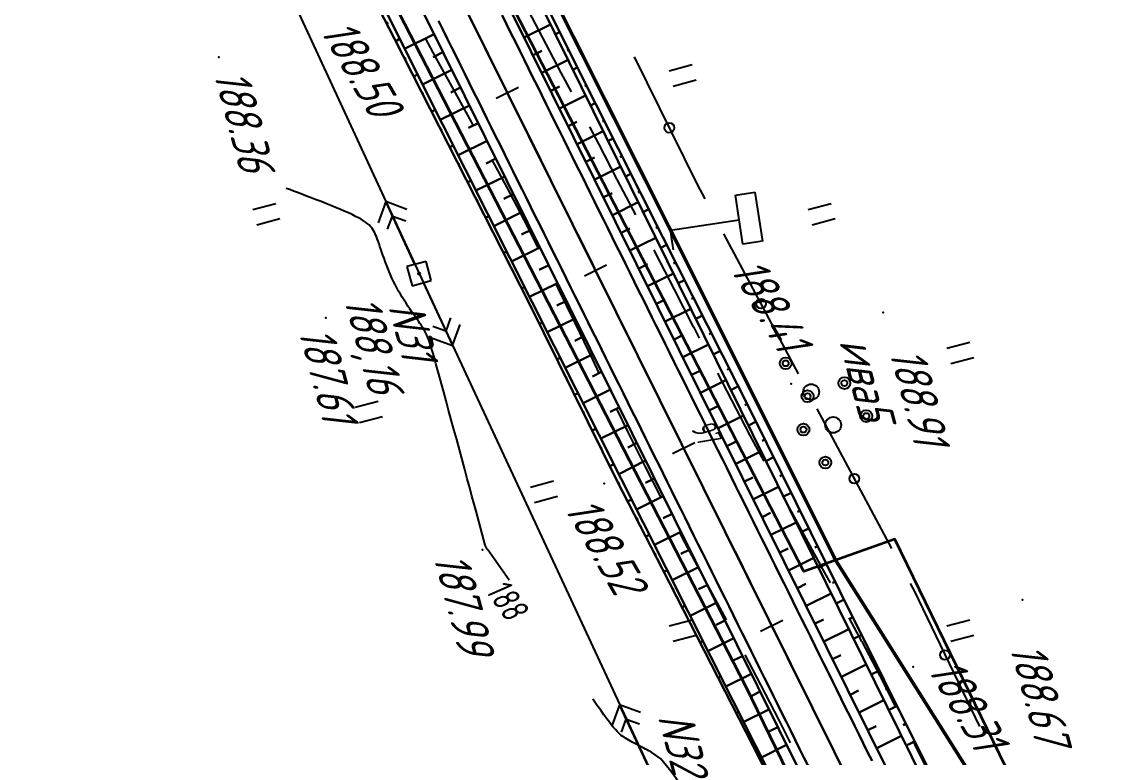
# Model space of a CAD drawing. Header units: millimetres. Extents: x -698 to 8131, y -704 to 4503.
# Drawn here: x 6486.7 to 6597.9, y 2103.5 to 2177.7 of the extents above; entities that cross this region are included whole.
import ezdxf

# ---------------------------------------------------------------- set-up
doc = ezdxf.new("R2010")
doc.units = ezdxf.units.MM
doc.linetypes.add('CONTI', pattern=[0])
doc.linetypes.add('STROT', pattern=[1.7, 0.5, -1.2])
for name, color, linetype, lineweight in [('10', 1, 'Continuous', 35), ('КОПИЯ_ОСЬ_13_ОТКОСЫ', 7, 'Continuous', 30), ('КОПИЯ_ОСЬ_ГРАНИЦЫ_ПОЛОС', 7, 'Continuous', 30), ('ОСЬ_ВЕРХ_ПОКРЫТИЯ_ГРАНИЦЫ_ПОЛОС', 7, 'Continuous', 30), ('ОСЬ_ВЕРХ_ПОКРЫТИЯ_ОСЬ', 1, 'Continuous', 30)]:
    doc.layers.add(name, color=color, linetype=linetype, lineweight=lineweight)
for name, color, linetype in [('_Ростелеком', 6, 'Continuous'), ('GOR_BDEFAULT', 212, 'CONTI'), ('NAD_MDEFAULT', 7, 'CONTI'), ('PI_OTDEFAULT', 172, 'CONTI'), ('PI_TTDEFAULT', 5, 'CONTI'), ('PLN_O', 7, 'CONTI'), ('SIT_LDEFAULT', 7, 'CONTI'), ('USLZNDEFAULT', 7, 'CONTI'), ('ZAPSKDEFAULT', 7, 'CONTI'), ('ОСЬ_ВЕРХ_ПОКРЫТИЯ_ПИКЕТЫ', 1, 'Continuous'), ('разметка', 7, 'Continuous')]:
    doc.layers.add(name, color=color, linetype=linetype)
doc.styles.add('eskd', font='isocpeui.ttf', dxfattribs={"width": 1.2})
doc.styles.add('SHRFT', font='isocpeui.ttf', dxfattribs={"width": 3.5})
doc.styles.get("Standard").update_dxf_attribs({"font": 'isocpeui.ttf'})
doc.styles.add('STYLE1', font='isocpeui.ttf', dxfattribs={"width": 0.9})
doc.linetypes.add('кабель_связи_проект.', pattern='A,10,-1,["/",STYLE1,S=3,R=0,X=0,Y=-1.5],-4.1', length=15.1)

# ---------------------------------------------------------------- blocks, each defined once
blk = doc.blocks.new('BL_2011')
at = {"color": 0}
for p, q in [((0, 0), (0, 2.4)), ((1.6, 0), (1.6, 2.4))]:
    blk.add_line(p, q, dxfattribs=at)
blk = doc.blocks.new('BL_2009')
at = {"color": 0}
for centre, radius in [((0, 3.46), 0.6), ((0, 3.46), 0.3), ((0, 0), 0.8), ((-3.46, -1.74), 0.6), ((-3.46, -1.74), 0.3), ((3.46, -1.74), 0.6), ((3.46, -1.74), 0.3)]:
    blk.add_circle(centre, radius, dxfattribs=at)
blk = doc.blocks.new('BL_27')
at = {"color": 0}
for p, q in [((1, 1), (-1, 1)), ((-1, 1), (-1, -1)), ((1, -1), (1, 1)), ((-1, -1), (1, -1))]:
    blk.add_line(p, q, dxfattribs=at)
blk.add_circle((0, 0), 0.1, dxfattribs=at)
blk = doc.blocks.new('BL_13')
at = {"color": 0}
for p, q in [((-2.5, 7), (-2.5, 9)), ((-2.5, 9), (2.5, 9)), ((2.5, 9), (2.5, 7)), ((0, 7), (-2.5, 7)), ((0, 0), (0, 7)), ((2.5, 7), (0, 7)), ((2, 0), (0, 0))]:
    blk.add_line(p, q, dxfattribs=at)

msp = doc.modelspace()

# ---------------------------------------------------------------- linework, layer by layer
at = {"layer": '10'}
for points in [[(6666.69, 1908.75), (6637.91, 1968.66), (6647.24, 1972.64), (6625.66, 2020.81), (6574.69, 2125.59), (6565.51, 2122.32), (6532.41, 2186.6), (6489.75, 2269.23), (6472.94, 2312.3), (6470.3, 2322.39), (6451.22, 2395.27), (6436.64, 2511.21), (6433.62, 2570.53), (6430.24, 2649.38)], [(6902.93, 1251.98), (6903.56, 1335.79), (6880.78, 1412.03), (6880.47, 1414.96), (6866.92, 1458.4), (6797.08, 1610.08), (6794.69, 1614.43), (6724.14, 1742.58), (6704.84, 1766.49), (6689.15, 1801.79), (6654.02, 1885.16), (6664.44, 1886.72), (6627.66, 1965.75), (6627.66, 1965.75), (6596.74, 2034.52), (6566.96, 2095.73), (6559.64, 2110.78), (6527.46, 2173.29), (6523.08, 2181.79), (6513.16, 2179.07), (6475.06, 2252.04), (6456.56, 2297.14)], [(6456.56, 2297.14), (6475.06, 2252.04), (6513.16, 2179.07), (6523.08, 2181.79), (6527.46, 2173.29), (6559.64, 2110.78), (6566.96, 2095.73), (6596.74, 2034.52), (6627.66, 1965.75), (6627.66, 1965.75), (6664.44, 1886.72)]]:
    msp.add_lwpolyline(points, dxfattribs=at)
at = {"layer": '_Ростелеком', "linetype": 'кабель_связи_проект.', "ltscale": 0.25}
msp.add_lwpolyline([(6672.52, 1911.19, 0.35, 0.35, 0), (6655.74, 1945.11, 0.35, 0.35, 0), (6643.12, 1970.84, 0.35, 0.35, 0), (6634.13, 1996.98, 0.35, 0.35, 0), (6619.46, 2027.85, 0.35, 0.35, 0), (6600.55, 2066.98, 0.35, 0.35, 0), (6586.81, 2094.74, 0.35, 0.35, 0), (6568.71, 2123.46, 0.35, 0.35, 0), (6553.88, 2153.14, 0.35, 0.35, 0), (6537.88, 2184.98, 0.35, 0.35, 0), (6524.26, 2212.44, 0.35, 0.35, 0), (6508.98, 2242.27, 0.35, 0.35, 0), (6496.85, 2266.47, 0.35, 0.35, 0), (6474.95, 2317.9, 0.35, 0.35, 0), (6465.47, 2351.54, 0.35, 0.35, 0), (6459.37, 2380.69, 0.35, 0.35, 0), (6453.06, 2415.3, 0.35, 0.35, 0), (6446.3, 2457.2, 0.35, 0.35, 0), (6441.7, 2495.22, 0.35, 0.35, 0), (6438.79, 2530.34, 0.35, 0.35, 0), (6435.76, 2573.92, 0.35, 0.35, 0), (6434.32, 2613.01, 0.35, 0.35, 0)], format="xyseb", dxfattribs=at)
at = {"layer": 'GOR_BDEFAULT', "color": 212, "elevation": 188, "flags": 128}
for points in [[(6535.8, 2121.43), (6533.65, 2124.49), (6533.55, 2124.61), (6533.48, 2124.72), (6533.43, 2124.84), (6533.38, 2124.97), (6532.45, 2128.41), (6532.25, 2129.12), (6532.04, 2129.91), (6531.81, 2130.76), (6531.56, 2131.67), (6531.31, 2132.62), (6531.04, 2133.6), (6530.77, 2134.61), (6530.5, 2135.62), (6530.22, 2136.63), (6529.95, 2137.62), (6529.69, 2138.59), (6529.43, 2139.53), (6529.19, 2140.41), (6528.97, 2141.24), (6528.76, 2142), (6528.57, 2142.68), (6528.41, 2143.28), (6528.26, 2143.82), (6528.12, 2144.29), (6528, 2144.71), (6527.88, 2145.07), (6527.78, 2145.39), (6527.68, 2145.68), (6527.58, 2145.93), (6527.48, 2146.16), (6527.39, 2146.37), (6527.28, 2146.56), (6527.18, 2146.75), (6527.06, 2146.94), (6526.94, 2147.14), (6526.8, 2147.34), (6526.65, 2147.56), (6526.49, 2147.79), (6526.32, 2148.03), (6526.14, 2148.28), (6525.96, 2148.54), (6525.77, 2148.81), (6525.58, 2149.09), (6525.39, 2149.38), (6525.2, 2149.67), (6525.01, 2149.98), (6524.82, 2150.28), (6524.64, 2150.6), (6524.46, 2150.92), (6524.29, 2151.25), (6524.12, 2151.58), (6523.97, 2151.91), (6523.82, 2152.25), (6523.68, 2152.59), (6523.55, 2152.92), (6523.42, 2153.26), (6523.3, 2153.58), (6523.18, 2153.91), (6523.07, 2154.22), (6522.96, 2154.53), (6522.86, 2154.82), (6522.76, 2155.11), (6522.67, 2155.38), (6522.58, 2155.63), (6522.49, 2155.87), (6522.41, 2156.09), (6522.32, 2156.29), (6522.24, 2156.48), (6522.14, 2156.66), (6522.04, 2156.82), (6521.93, 2156.98), (6521.8, 2157.13), (6521.66, 2157.27), (6521.49, 2157.42), (6521.31, 2157.56), (6521.1, 2157.7), (6520.86, 2157.84), (6520.59, 2157.99), (6520.29, 2158.14), (6519.95, 2158.31), (6519.58, 2158.48), (6519.17, 2158.66), (6518.73, 2158.85), (6518.28, 2159.04), (6517.8, 2159.23), (6517.31, 2159.43), (6516.82, 2159.62), (6516.33, 2159.82), (6515.84, 2160), (6515.36, 2160.19), (6514.9, 2160.36), (6514.46, 2160.53), (6514.04, 2160.69), (6513.66, 2160.83), (6513.32, 2160.96)], [(6581.79, 2059), (6581.19, 2059.85), (6581.11, 2059.97), (6581.02, 2060.09), (6580.92, 2060.23), (6580.82, 2060.38), (6580.72, 2060.53), (6580.61, 2060.69), (6580.5, 2060.86), (6580.38, 2061.03), (6580.26, 2061.2), (6580.14, 2061.38), (6580.02, 2061.57), (6579.9, 2061.75), (6579.77, 2061.93), (6579.65, 2062.12), (6579.52, 2062.3), (6579.4, 2062.49), (6579.28, 2062.67), (6579.15, 2062.85), (6579.03, 2063.03), (6578.91, 2063.21), (6578.8, 2063.39), (6578.68, 2063.56), (6578.57, 2063.74), (6578.46, 2063.91), (6578.35, 2064.08), (6578.25, 2064.24), (6578.14, 2064.41), (6578.05, 2064.57), (6577.95, 2064.73), (6577.86, 2064.88), (6577.78, 2065.03), (6577.7, 2065.18), (6577.62, 2065.33), (6577.54, 2065.48), (6577.47, 2065.62), (6577.4, 2065.77), (6577.32, 2065.92), (6577.25, 2066.07), (6577.18, 2066.22), (6577.1, 2066.37), (6577.02, 2066.52), (6576.94, 2066.68), (6576.86, 2066.85), (6576.77, 2067.01), (6576.67, 2067.19), (6576.58, 2067.37), (6576.47, 2067.55), (6576.36, 2067.74), (6576.25, 2067.94), (6576.13, 2068.14), (6576.01, 2068.34), (6575.88, 2068.55), (6575.76, 2068.76), (6575.63, 2068.97), (6575.5, 2069.19), (6575.36, 2069.41), (6575.23, 2069.62), (6575.09, 2069.84), (6574.96, 2070.06), (6574.82, 2070.28), (6574.69, 2070.49), (6574.56, 2070.71), (6574.42, 2070.93), (6574.29, 2071.14), (6574.16, 2071.36), (6574.03, 2071.57), (6573.9, 2071.78), (6573.76, 2072), (6573.63, 2072.21), (6573.5, 2072.42), (6573.38, 2072.63), (6573.25, 2072.84), (6573.12, 2073.05), (6572.99, 2073.25), (6572.86, 2073.46), (6572.74, 2073.67), (6572.61, 2073.87), (6572.48, 2074.08), (6572.36, 2074.29), (6572.23, 2074.49), (6572.11, 2074.69), (6571.98, 2074.9), (6571.86, 2075.1), (6571.74, 2075.3), (6571.61, 2075.5), (6571.49, 2075.7), (6571.37, 2075.9), (6571.25, 2076.1), (6571.13, 2076.3), (6571, 2076.5), (6570.88, 2076.7), (6570.76, 2076.89), (6570.64, 2077.09), (6570.52, 2077.28), (6570.4, 2077.48), (6570.28, 2077.67), (6570.17, 2077.87), (6570.05, 2078.06), (6569.93, 2078.25), (6569.81, 2078.44), (6569.69, 2078.64), (6569.57, 2078.82), (6569.45, 2079.01), (6569.33, 2079.2), (6569.21, 2079.39), (6569.09, 2079.57), (6568.97, 2079.76), (6568.86, 2079.94), (6568.74, 2080.13), (6568.62, 2080.31), (6568.5, 2080.49), (6568.38, 2080.67), (6568.26, 2080.85), (6568.14, 2081.03), (6568.02, 2081.21), (6567.9, 2081.39), (6567.79, 2081.57), (6567.67, 2081.74), (6567.55, 2081.92), (6567.43, 2082.09), (6567.32, 2082.27), (6567.2, 2082.44), (6567.09, 2082.62), (6566.97, 2082.79), (6566.86, 2082.96), (6566.74, 2083.13), (6566.63, 2083.3), (6566.52, 2083.47), (6566.41, 2083.64), (6566.29, 2083.81), (6566.18, 2083.98), (6566.07, 2084.15), (6565.96, 2084.32), (6565.85, 2084.48), (6565.74, 2084.65), (6565.63, 2084.81), (6565.52, 2084.98), (6565.41, 2085.14), (6565.3, 2085.3), (6565.2, 2085.46), (6565.09, 2085.63), (6564.98, 2085.79), (6564.88, 2085.95), (6564.77, 2086.11), (6564.66, 2086.27), (6564.56, 2086.42), (6564.45, 2086.58), (6564.35, 2086.74), (6564.25, 2086.9), (6564.14, 2087.05), (6564.04, 2087.21), (6563.93, 2087.36), (6563.83, 2087.52), (6563.71, 2087.69), (6563.59, 2087.85), (6563.46, 2088.03), (6563.32, 2088.21), (6563.17, 2088.41), (6563, 2088.61), (6562.81, 2088.83), (6562.61, 2089.06), (6562.39, 2089.3), (6562.14, 2089.56), (6561.87, 2089.84), (6561.57, 2090.14), (6561.24, 2090.47), (6560.9, 2090.81), (6560.53, 2091.16), (6560.14, 2091.53), (6559.74, 2091.91), (6559.33, 2092.3), (6558.92, 2092.7), (6558.51, 2093.1), (6558.1, 2093.5), (6557.69, 2093.9), (6557.3, 2094.3), (6556.92, 2094.69), (6556.56, 2095.08), (6556.23, 2095.45), (6555.91, 2095.81), (6555.63, 2096.15), (6555.38, 2096.48), (6555.15, 2096.8), (6554.95, 2097.1), (6554.77, 2097.38), (6554.61, 2097.65), (6554.47, 2097.91), (6554.35, 2098.15), (6554.24, 2098.38), (6554.14, 2098.6), (6554.06, 2098.8), (6553.98, 2098.99), (6553.91, 2099.17), (6553.85, 2099.34), (6553.79, 2099.49), (6553.73, 2099.64), (6553.68, 2099.77), (6553.62, 2099.89), (6553.57, 2100.01), (6553.52, 2100.11), (6553.47, 2100.21), (6553.42, 2100.3), (6553.37, 2100.39), (6553.32, 2100.46), (6553.27, 2100.54), (6553.23, 2100.61), (6553.18, 2100.67), (6553.14, 2100.74), (6553.1, 2100.8), (6553.05, 2100.86), (6552.47, 2101.67), (6551.95, 2102.35), (6551.49, 2102.93), (6551.08, 2103.42), (6550.17, 2104.07), (6550.03, 2104.15), (6549.88, 2104.23), (6549.71, 2104.32), (6549.54, 2104.41), (6549.36, 2104.5), (6549.17, 2104.6), (6548.98, 2104.7), (6548.79, 2104.8), (6548.59, 2104.9), (6548.4, 2105), (6548.21, 2105.1), (6548.03, 2105.2), (6547.85, 2105.3), (6547.68, 2105.4), (6547.52, 2105.5), (6547.38, 2105.59), (6547.24, 2105.68), (6547.1, 2105.79), (6546.96, 2105.9), (6546.82, 2106.03), (6546.67, 2106.19), (6546.51, 2106.37), (6546.33, 2106.58), (6546.12, 2106.83), (6545.9, 2107.13), (6545.64, 2107.47), (6545.35, 2107.87), (6545.02, 2108.33), (6544.64, 2108.84), (6544.22, 2109.43)]]:
    msp.add_lwpolyline(points, dxfattribs=at)
at = {"layer": 'PI_TTDEFAULT', "color": 5}
for p in [(6506.5, 2174.19, 188.36), (6526.71, 2152.36, 188.16), (6517.32, 2147.91, 187.61), (6573.49, 2148.44, 188.91), (6564.22, 2141.23, 188.41), (6545.37, 2131.18, 188.52), (6533.09, 2124.51, 187.99), (6587.54, 2119.47, 188.67), (6576.52, 2112.71, 188.31)]:
    msp.add_point(p, dxfattribs=at)
at = {"layer": 'PLN_O'}
for p, q in [((6548.4, 2174.24), (6554.76, 2161.35)), ((6554.76, 2161.35), (6555.53, 2159.91)), ((6557.42, 2156.39), (6564.95, 2142.27)), ((6566.83, 2138.74), (6574.36, 2124.62)), ((6576.24, 2121.09), (6576.62, 2120.37)), ((6576.62, 2120.37), (6583.21, 2106.69))]:
    msp.add_line(p, q, dxfattribs=at)
for centre in [(6551.94, 2167.07), (6561.19, 2149.33), (6570.6, 2131.68), (6579.74, 2113.89)]:
    msp.add_circle(centre, 0.5, dxfattribs=at)
at = {"layer": 'SIT_LDEFAULT', "color": 7}
for p, q in [((6503.84, 2201.94), (6526.71, 2152.36)), ((6539.16, 2176.21), (6537.41, 2179.55)), ((6527.35, 2176.03), (6528.33, 2174.23)), ((6541.05, 2172.62), (6539.16, 2176.21)), ((6528.33, 2174.23), (6530.14, 2170.96)), ((6542.07, 2170.7), (6541.05, 2172.62)), ((6530.14, 2170.96), (6531.95, 2167.68)), ((6531.95, 2167.68), (6532.17, 2167.27)), ((6544.83, 2165.45), (6543.93, 2167.16)), ((6546.7, 2161.87), (6544.83, 2165.45)), ((6534.08, 2163.77), (6535.51, 2161.1)), ((6535.52, 2161.1), (6537.26, 2157.79)), ((6548.55, 2158.29), (6546.7, 2161.87)), ((6523.36, 2159.62), (6522.58, 2157.5)), ((6526.29, 2153.27), (6523.36, 2159.62)), ((6525.48, 2158.84), (6523.36, 2159.62)), ((6523.54, 2156.84), (6524.03, 2158.17)), ((6524.03, 2158.17), (6525.36, 2157.68)), ((6537.26, 2157.79), (6538.72, 2154.9)), ((6550.5, 2154.53), (6550.39, 2154.74)), ((6552.46, 2150.76), (6550.51, 2154.53)), ((6526.71, 2152.36), (6550.3, 2101.63)), ((6527.13, 2151.45), (6530.08, 2145.11)), ((6540.5, 2151.31), (6540.7, 2150.9)), ((6540.7, 2150.9), (6542.44, 2147.32)), ((6554.39, 2147), (6552.45, 2150.76)), ((6529.89, 2147.89), (6529.41, 2146.56)), ((6529.41, 2146.56), (6528.08, 2147.04)), ((6530.08, 2145.11), (6530.86, 2147.23)), ((6542.44, 2147.32), (6544.18, 2143.7)), ((6554.99, 2145.86), (6554.4, 2147)), ((6527.96, 2145.88), (6530.08, 2145.11)), ((6544.18, 2143.7), (6544.85, 2142.32)), ((6558.24, 2139.6), (6556.82, 2142.31)), ((6546.6, 2138.73), (6547.72, 2136.44)), ((6560.11, 2136.05), (6558.24, 2139.6)), ((6547.71, 2136.44), (6549.5, 2132.87)), ((6561.49, 2133.45), (6560.1, 2136.05)), ((6549.5, 2132.87), (6551.09, 2129.79)), ((6563.85, 2129.11), (6563.4, 2129.95)), ((6565.74, 2125.64), (6563.85, 2129.11)), ((6552.96, 2126.25), (6553.28, 2125.64)), ((6553.28, 2125.64), (6555.25, 2121.95)), ((6567.64, 2122.18), (6565.74, 2125.64)), ((6555.25, 2121.95), (6557.24, 2118.24)), ((6568.18, 2121.17), (6567.63, 2122.18)), ((6557.24, 2118.24), (6557.67, 2117.43)), ((6571.37, 2115.26), (6570.09, 2117.65)), ((6573.19, 2111.79), (6571.38, 2115.26)), ((6559.56, 2113.9), (6561.14, 2110.9)), ((6561.13, 2110.9), (6562.97, 2107.33)), ((6574.73, 2108.79), (6573.19, 2111.79)), ((6546.93, 2108.88), (6546.15, 2106.76)), ((6549.88, 2102.54), (6546.93, 2108.88)), ((6549.05, 2108.11), (6546.93, 2108.88)), ((6547.12, 2106.1), (6547.6, 2107.43)), ((6547.6, 2107.43), (6548.93, 2106.95)), ((6562.97, 2107.33), (6564.13, 2105.02)), ((6576.73, 2104.82), (6576.53, 2105.22)), ((6578.48, 2101.31), (6576.73, 2104.82))]:
    msp.add_line(p, q, dxfattribs=at)
at = {"layer": 'КОПИЯ_ОСЬ_13_ОТКОСЫ'}
for points in [[(6475.45, 2276.76), (6476.46, 2274.56), (6477.73, 2271.81), (6479.99, 2267.02), (6482.27, 2262.24), (6484.46, 2257.71), (6487.54, 2251.39), (6498.35, 2229.37), (6502.39, 2221.1), (6515.68, 2194.21), (6529.09, 2167.37), (6574.09, 2078.06), (6591.89, 2042.25), (6596.49, 2032.88), (6601.05, 2023.48), (6614.21, 1996), (6625.8, 1971.76), (6643.24, 1934.65)], [(6475.45, 2276.76), (6476.46, 2274.56), (6477.73, 2271.81), (6479.99, 2267.02), (6482.27, 2262.24), (6484.46, 2257.71), (6487.54, 2251.39), (6498.35, 2229.37), (6502.39, 2221.1), (6515.68, 2194.21), (6529.09, 2167.37), (6574.09, 2078.06), (6591.89, 2042.25), (6596.49, 2032.88), (6601.05, 2023.48), (6614.22, 1996), (6625.8, 1971.76), (6643.24, 1934.65)], [(6487.7, 2277.54), (6488.94, 2274.83), (6490.2, 2272.12), (6491.46, 2269.41), (6492.73, 2266.71), (6494.23, 2263.56), (6496.59, 2258.61), (6499.2, 2253.22), (6504.01, 2243.34), (6601.82, 2046.1), (6606.03, 2037.54), (6610.2, 2028.96), (6616.4, 2016.08), (6666.06, 1912.88)], [(6491.16, 2276.95), (6491.94, 2275.13), (6492.34, 2274.22), (6493.53, 2271.49), (6493.93, 2270.59), (6495.13, 2267.86), (6495.54, 2266.96), (6495.95, 2266.05), (6496.36, 2265.14), (6498.54, 2260.67), (6501.85, 2253.97), (6506.53, 2244.59), (6511.04, 2235.66), (6515.18, 2227.45), (6528.58, 2200.6), (6541.84, 2173.69), (6594.91, 2066.07)], [(6479.29, 2276.08), (6481.06, 2272.25), (6482.56, 2269.06), (6484.06, 2265.88), (6485.8, 2262.26), (6487.63, 2258.47), (6489.53, 2254.59), (6493.29, 2246.95), (6594.65, 2042.56), (6598.85, 2034.03), (6603, 2025.48), (6609.19, 2012.61), (6628.28, 1972.95), (6658.63, 1908.77)], [(6495.95, 2266.05), (6496.36, 2265.14), (6498.54, 2260.67), (6501.85, 2253.97), (6506.53, 2244.59), (6511.04, 2235.66), (6515.18, 2227.45), (6528.58, 2200.6), (6541.84, 2173.69), (6594.91, 2066.07), (6605.05, 2045.57), (6608.2, 2039.13), (6611.34, 2032.69), (6614.66, 2025.81), (6621.28, 2012.09), (6633.64, 1986.63), (6638.04, 1977.65), (6655.75, 1941.78), (6668.93, 1914.81)], [(6533.37, 2191.82), (6542.27, 2173.91), (6551.28, 2156.05), (6560.31, 2138.21), (6564.73, 2129.24), (6569.18, 2120.28), (6578.08, 2102.37)], [(6519.62, 2185), (6524.2, 2176.11), (6528.75, 2167.2), (6537.81, 2149.37), (6546.68, 2131.44), (6551.25, 2122.55), (6560.37, 2104.75), (6564.91, 2095.84)], [(6523.44, 2177.6), (6523.58, 2177.68)], [(6528.23, 2176.5), (6525.25, 2175.02)], [(6537.31, 2176.18), (6539.97, 2177.5)], [(6540.88, 2176.72), (6540.46, 2176.51)], [(6524.35, 2175.82), (6524.75, 2176.03)], [(6529.12, 2174.71), (6528.13, 2174.21)], [(6538.2, 2174.39), (6539.09, 2174.83)], [(6541.77, 2174.92), (6541.63, 2174.85)], [(6525.26, 2174.04), (6525.39, 2174.11)], [(6539.09, 2172.6), (6541.73, 2173.91)], [(6542.66, 2173.14), (6542.22, 2172.91)], [(6526.17, 2172.26), (6526.54, 2172.45)], [(6530.01, 2172.91), (6527.05, 2171.45)], [(6530.89, 2171.12), (6529.91, 2170.63)], [(6539.98, 2170.81), (6540.86, 2171.25)], [(6543.56, 2171.35), (6543.42, 2171.28)], [(6527.08, 2170.48), (6527.2, 2170.54)], [(6540.87, 2169.02), (6543.5, 2170.32)], [(6527.99, 2168.7), (6528.34, 2168.88)], [(6531.78, 2169.33), (6528.84, 2167.87)], [(6544.47, 2169.56), (6543.99, 2169.33)], [(6532.67, 2167.54), (6531.69, 2167.05)], [(6541.75, 2167.22), (6542.63, 2167.66)], [(6545.37, 2167.78), (6545.21, 2167.7)], [(6528.89, 2166.91), (6529.01, 2166.97)], [(6542.64, 2165.43), (6545.27, 2166.74)], [(6529.8, 2165.13), (6530.14, 2165.3)], [(6533.56, 2165.75), (6530.64, 2164.3)], [(6546.27, 2165.99), (6545.76, 2165.74)], [(6547.17, 2164.21), (6547, 2164.12)], [(6530.7, 2163.35), (6530.82, 2163.41)], [(6534.45, 2163.96), (6533.48, 2163.47)], [(6543.53, 2163.64), (6544.41, 2164.08)], [(6544.42, 2161.85), (6547.04, 2163.15)], [(6535.34, 2162.16), (6532.44, 2160.73)], [(6548.07, 2162.42), (6547.53, 2162.15)], [(6531.61, 2161.57), (6531.94, 2161.73)], [(6532.52, 2159.78), (6532.63, 2159.84)], [(6536.23, 2160.37), (6535.26, 2159.89)], [(6545.31, 2160.06), (6546.18, 2160.49)], [(6548.97, 2160.64), (6548.79, 2160.55)], [(6546.2, 2158.27), (6548.81, 2159.56)], [(6549.87, 2158.85), (6549.3, 2158.56)], [(6533.42, 2158), (6533.74, 2158.16)], [(6537.11, 2158.58), (6534.24, 2157.16)], [(6538, 2156.79), (6537.05, 2156.31)], [(6547.09, 2156.47), (6547.96, 2156.91)], [(6550.77, 2157.07), (6550.58, 2156.97)], [(6534.33, 2156.22), (6534.43, 2156.27)], [(6547.97, 2154.68), (6550.58, 2155.97)], [(6535.23, 2154.43), (6535.54, 2154.59)], [(6538.89, 2155), (6536.04, 2153.58)], [(6551.67, 2155.28), (6551.07, 2154.97)], [(6539.78, 2153.2), (6538.83, 2152.73)], [(6548.86, 2152.89), (6549.73, 2153.32)], [(6552.58, 2153.5), (6552.38, 2153.39)], [(6536.14, 2152.65), (6536.24, 2152.7)], [(6549.75, 2151.1), (6552.35, 2152.39)], [(6537.05, 2150.87), (6537.34, 2151.01)], [(6540.67, 2151.41), (6537.84, 2150.01)], [(6553.48, 2151.71), (6552.84, 2151.39)], [(6550.64, 2149.31), (6551.51, 2149.74)], [(6554.38, 2149.93), (6554.17, 2149.82)], [(6537.95, 2149.08), (6538.05, 2149.13)], [(6541.56, 2149.62), (6540.61, 2149.15)], [(6551.53, 2147.52), (6554.11, 2148.8)], [(6542.45, 2147.83), (6539.64, 2146.44)], [(6555.29, 2148.14), (6554.61, 2147.8)], [(6538.84, 2147.29), (6539.14, 2147.44)], [(6539.72, 2145.5), (6539.82, 2145.55)], [(6543.33, 2146.04), (6542.4, 2145.57)], [(6552.42, 2145.72), (6553.28, 2146.15)], [(6556.19, 2146.36), (6555.96, 2146.24)], [(6544.22, 2144.25), (6541.44, 2142.87)], [(6553.31, 2143.93), (6555.88, 2145.21)], [(6557.09, 2144.57), (6556.38, 2144.21)], [(6540.61, 2143.7), (6540.94, 2143.87)], [(6541.5, 2141.91), (6541.61, 2141.97)], [(6545.11, 2142.45), (6544.18, 2141.99)], [(6554.19, 2142.14), (6555.05, 2142.57)], [(6557.99, 2142.79), (6557.76, 2142.67)], [(6555.08, 2140.35), (6557.65, 2141.62)], [(6558.9, 2141), (6558.15, 2140.62)], [(6542.38, 2140.12), (6542.74, 2140.29)], [(6546, 2140.66), (6543.24, 2139.29)], [(6546.89, 2138.87), (6545.97, 2138.41)], [(6555.97, 2138.56), (6556.83, 2138.98)], [(6559.8, 2139.22), (6559.55, 2139.09)], [(6543.27, 2138.33), (6543.39, 2138.38)], [(6556.86, 2136.76), (6559.42, 2138.04)], [(6544.16, 2136.53), (6544.54, 2136.72)], [(6547.78, 2137.08), (6545.04, 2135.72)], [(6560.7, 2137.43), (6559.91, 2137.04)], [(6548.67, 2135.29), (6547.75, 2134.83)], [(6557.75, 2134.97), (6558.6, 2135.4)], [(6561.58, 2135.64), (6561.32, 2135.51)], [(6545.04, 2134.74), (6545.17, 2134.8)], [(6558.64, 2133.18), (6561.19, 2134.45)], [(6545.93, 2132.95), (6546.34, 2133.15)], [(6549.55, 2133.5), (6546.84, 2132.15)], [(6562.46, 2133.84), (6561.68, 2133.46)], [(6563.35, 2132.05), (6563.09, 2131.92)], [(6546.82, 2131.16), (6546.96, 2131.23)], [(6550.44, 2131.7), (6549.54, 2131.25)], [(6559.53, 2131.39), (6560.38, 2131.81)], [(6560.42, 2129.6), (6562.96, 2130.86)], [(6551.33, 2129.91), (6548.64, 2128.58)], [(6564.23, 2130.25), (6563.45, 2129.87)], [(6547.74, 2129.38), (6548.13, 2129.58)], [(6548.66, 2127.6), (6548.79, 2127.67)], [(6552.22, 2128.12), (6551.32, 2127.68)], [(6561.3, 2127.81), (6562.15, 2128.23)], [(6565.12, 2128.46), (6564.86, 2128.33)], [(6562.19, 2126.01), (6564.73, 2127.27)], [(6566.01, 2126.67), (6565.22, 2126.28)], [(6549.57, 2125.83), (6549.93, 2126.01)], [(6553.11, 2126.33), (6550.44, 2125)], [(6554, 2124.54), (6553.11, 2124.1)], [(6563.08, 2124.22), (6563.93, 2124.64)], [(6566.89, 2124.88), (6566.63, 2124.75)], [(6550.48, 2124.05), (6550.61, 2124.11)], [(6563.97, 2122.43), (6566.5, 2123.68)], [(6567.78, 2123.09), (6566.99, 2122.69)], [(6551.4, 2122.27), (6551.73, 2122.44)], [(6554.89, 2122.74), (6552.24, 2121.43)], [(6555.77, 2120.95), (6554.89, 2120.52)], [(6564.86, 2120.64), (6565.7, 2121.06)], [(6568.67, 2121.29), (6568.41, 2121.16)], [(6552.31, 2120.49), (6552.42, 2120.54)], [(6565.75, 2118.85), (6568.27, 2120.1)], [(6553.22, 2118.71), (6553.53, 2118.87)], [(6556.66, 2119.16), (6554.04, 2117.86)], [(6569.56, 2119.5), (6568.76, 2119.1)], [(6570.45, 2117.71), (6570.18, 2117.58)], [(6554.13, 2116.93), (6554.24, 2116.98)], [(6557.55, 2117.37), (6556.68, 2116.94)], [(6566.64, 2117.06), (6567.48, 2117.47)], [(6567.52, 2115.26), (6570.04, 2116.51)], [(6555.05, 2115.15), (6555.33, 2115.29)], [(6558.44, 2115.58), (6555.84, 2114.29)], [(6571.34, 2115.92), (6570.53, 2115.52)], [(6555.96, 2113.37), (6556.05, 2113.41)], [(6559.33, 2113.79), (6558.46, 2113.36)], [(6568.41, 2113.47), (6569.25, 2113.89)], [(6572.23, 2114.13), (6571.96, 2114)], [(6560.22, 2111.99), (6557.64, 2110.71)], [(6569.3, 2111.68), (6571.8, 2112.92)], [(6573.12, 2112.34), (6572.29, 2111.93)], [(6556.87, 2111.59), (6557.13, 2111.72)], [(6557.78, 2109.81), (6557.87, 2109.85)], [(6561.11, 2110.2), (6560.25, 2109.78)], [(6570.19, 2109.89), (6571.02, 2110.3)], [(6574.01, 2110.55), (6573.74, 2110.41)], [(6571.08, 2108.1), (6573.57, 2109.33)], [(6574.91, 2108.76), (6574.06, 2108.34)], [(6558.69, 2108.03), (6558.93, 2108.15)], [(6561.99, 2108.41), (6559.44, 2107.14)], [(6562.88, 2106.62), (6562.03, 2106.2)], [(6571.97, 2106.31), (6572.8, 2106.72)], [(6575.8, 2106.97), (6575.52, 2106.83)], [(6559.6, 2106.25), (6559.68, 2106.29)], [(6572.86, 2104.51), (6575.34, 2105.75)], [(6560.51, 2104.46), (6560.73, 2104.58)], [(6563.77, 2104.83), (6561.24, 2103.57)], [(6576.69, 2105.18), (6575.83, 2104.75)]]:
    msp.add_lwpolyline(points, dxfattribs=at)
at = {"layer": 'КОПИЯ_ОСЬ_ГРАНИЦЫ_ПОЛОС'}
msp.add_lwpolyline([(6572.39, 2103.21), (6571.94, 2104.11), (6571.5, 2105), (6571.05, 2105.9), (6570.61, 2106.79), (6570.17, 2107.69), (6569.72, 2108.58), (6569.28, 2109.48), (6568.83, 2110.37), (6568.39, 2111.27), (6567.95, 2112.16), (6567.5, 2113.06), (6567.06, 2113.96), (6566.61, 2114.85), (6566.17, 2115.75), (6565.73, 2116.64), (6565.28, 2117.54), (6564.84, 2118.43), (6564.39, 2119.33), (6563.95, 2120.22), (6563.51, 2121.12), (6563.06, 2122.01), (6562.62, 2122.91), (6562.17, 2123.8), (6561.73, 2124.7), (6561.28, 2125.6), (6560.84, 2126.49), (6560.4, 2127.39), (6559.95, 2128.28), (6559.51, 2129.18), (6559.06, 2130.07), (6558.62, 2130.97), (6558.18, 2131.86), (6557.73, 2132.76), (6557.29, 2133.65), (6556.84, 2134.55), (6556.4, 2135.44), (6555.96, 2136.34), (6555.51, 2137.24), (6555.07, 2138.13), (6554.62, 2139.03), (6554.18, 2139.92), (6553.74, 2140.82), (6553.29, 2141.71), (6552.85, 2142.61), (6552.4, 2143.5), (6551.96, 2144.4), (6551.52, 2145.29), (6551.07, 2146.19), (6550.63, 2147.08), (6550.18, 2147.98), (6549.74, 2148.88), (6549.3, 2149.77), (6548.85, 2150.67), (6548.41, 2151.56), (6547.96, 2152.46), (6547.52, 2153.35), (6547.07, 2154.25), (6546.63, 2155.14), (6546.19, 2156.04), (6545.74, 2156.93), (6545.3, 2157.83), (6544.85, 2158.72), (6544.41, 2159.62), (6543.97, 2160.52), (6543.52, 2161.41), (6543.08, 2162.31), (6542.63, 2163.2), (6542.19, 2164.1), (6541.75, 2164.99), (6541.3, 2165.89), (6540.86, 2166.78), (6540.41, 2167.68), (6539.97, 2168.57), (6539.53, 2169.47), (6539.08, 2170.37), (6538.64, 2171.26), (6538.19, 2172.16), (6537.75, 2173.05), (6537.31, 2173.95), (6536.86, 2174.84), (6536.42, 2175.74), (6535.97, 2176.63), (6535.53, 2177.53), (6535.08, 2178.42)], dxfattribs=at)
at = {"layer": 'ОСЬ_ВЕРХ_ПОКРЫТИЯ_ГРАНИЦЫ_ПОЛОС'}
for points in [[(6487.7, 2277.54), (6488.94, 2274.83), (6490.2, 2272.12), (6491.46, 2269.41), (6492.73, 2266.71), (6494.23, 2263.56), (6496.59, 2258.61), (6499.2, 2253.22), (6504.01, 2243.34), (6601.82, 2046.1), (6606.03, 2037.54), (6610.2, 2028.96), (6616.4, 2016.08), (6666.06, 1912.88)], [(6479.29, 2276.08), (6481.06, 2272.25), (6482.56, 2269.06), (6484.06, 2265.88), (6485.8, 2262.26), (6487.63, 2258.47), (6489.53, 2254.59), (6493.29, 2246.95), (6594.65, 2042.56), (6598.85, 2034.03), (6603, 2025.48), (6609.19, 2012.61), (6628.28, 1972.95), (6658.63, 1908.77)], [(6565.97, 2102.65), (6565.52, 2103.55), (6565.08, 2104.44), (6564.63, 2105.34), (6564.19, 2106.23), (6563.75, 2107.13), (6563.3, 2108.03), (6562.86, 2108.92), (6562.41, 2109.82), (6561.97, 2110.71), (6561.52, 2111.61), (6561.08, 2112.5), (6560.64, 2113.4), (6560.19, 2114.29), (6559.75, 2115.19), (6559.3, 2116.08), (6558.86, 2116.98), (6558.42, 2117.88), (6557.97, 2118.77), (6557.53, 2119.67), (6557.08, 2120.56), (6556.64, 2121.46), (6556.2, 2122.35), (6555.75, 2123.25), (6555.31, 2124.14), (6554.86, 2125.04), (6554.42, 2125.93), (6553.98, 2126.83), (6553.53, 2127.73), (6553.09, 2128.62), (6552.64, 2129.52), (6552.2, 2130.41), (6551.75, 2131.31), (6551.31, 2132.2), (6550.87, 2133.1), (6550.42, 2133.99), (6549.98, 2134.89), (6549.53, 2135.78), (6549.09, 2136.68), (6548.65, 2137.58), (6548.2, 2138.47), (6547.76, 2139.37), (6547.31, 2140.26), (6546.87, 2141.16), (6546.43, 2142.05), (6545.98, 2142.95), (6545.54, 2143.84), (6545.09, 2144.74), (6544.65, 2145.64), (6544.2, 2146.53), (6543.76, 2147.43), (6543.32, 2148.32), (6542.87, 2149.22), (6542.43, 2150.11), (6541.98, 2151.01), (6541.54, 2151.9), (6541.1, 2152.8), (6540.65, 2153.69), (6540.21, 2154.59), (6539.76, 2155.49), (6539.32, 2156.38), (6538.88, 2157.28), (6538.43, 2158.17), (6537.99, 2159.07), (6537.54, 2159.96), (6537.1, 2160.86), (6536.65, 2161.75), (6536.21, 2162.65), (6535.77, 2163.54), (6535.32, 2164.44), (6534.88, 2165.34), (6534.43, 2166.23), (6533.99, 2167.13), (6533.55, 2168.02), (6533.1, 2168.92), (6532.66, 2169.81), (6532.21, 2170.71), (6531.77, 2171.6), (6531.33, 2172.5), (6530.88, 2173.39), (6530.44, 2174.29), (6529.99, 2175.19), (6529.55, 2176.08), (6529.1, 2176.98), (6528.66, 2177.87)]]:
    msp.add_lwpolyline(points, dxfattribs=at)
at = {"layer": 'ОСЬ_ВЕРХ_ПОКРЫТИЯ_ОСЬ'}
msp.add_lwpolyline([(6483.59, 2276.3), (6484.42, 2274.51), (6485.26, 2272.71), (6486.1, 2270.92), (6486.95, 2269.14), (6487.8, 2267.35), (6488.65, 2265.57), (6489.94, 2262.89), (6491.23, 2260.22), (6492.53, 2257.56), (6494.27, 2254), (6496.46, 2249.57), (6500.41, 2241.59), (6500.41, 2241.59), (6597.16, 2046.5), (6597.16, 2046.5, -0.002974), (6607.87, 2024.59), (6607.87, 2024.59), (6660.06, 1916.14)], format="xyb", dxfattribs=at)
at = {"layer": 'ОСЬ_ВЕРХ_ПОКРЫТИЯ_ПИКЕТЫ'}
for p, q in [((6534.49, 2170.05), (6536.73, 2171.16)), ((6543.38, 2152.13), (6545.62, 2153.24)), ((6552.27, 2134.22), (6554.51, 2135.33)), ((6552.27, 2134.22), (6554.51, 2135.33)), ((6561.15, 2116.3), (6563.39, 2117.41))]:
    msp.add_line(p, q, dxfattribs=at)
at = {"layer": 'разметка', "linetype": 'STROT', "lineweight": 30, "ltscale": 7}
msp.add_lwpolyline([(6424, 2664.58), (6427.83, 2578.04, 0.00256), (6430.11, 2531.85, 0.014826), (6434.62, 2478.29, 0.010268), (6438.13, 2452.28, 0.009124), (6446.96, 2401.8, 0.030208), (6464.07, 2325.5, 0.031045), (6482.56, 2278.54, 0.007877), (6500.41, 2241.59), (6597.29, 2046.24, -0.002974), (6607.74, 2024.86), (6661.14, 1913.88, -0.030398), (6679.8, 1870.06), (6707.86, 1794.65, 0.046344), (6739.83, 1725.56), (6778.23, 1656.98, -0.011361), (6820.82, 1576.7), (6851.8, 1514.95, -0.022225), (6868.88, 1478.19, -0.0221), (6881.77, 1439.92, -0.002395), (6890.45, 1411.13, -0.036323), (6905.95, 1344.28, -0.038365), (6909.42, 1253.17)], format="xyb", dxfattribs=at)

# ---------------------------------------------------------------- block references
at = {"layer": '_Ростелеком', "rotation": 278.6569722782696}
msp.add_blockref('BL_13', (6552.06, 2156.75), dxfattribs=at)
at = {"layer": 'USLZNDEFAULT', "color": 7, "rotation": 285}
for name, p in [('BL_27', (6526.71, 2152.36)), ('BL_2009', (6566.25, 2140.42)), ('BL_2009', (6568.46, 2137.1))]:
    msp.add_blockref(name, p, dxfattribs=at)
at = {"layer": 'ZAPSKDEFAULT', "color": 7, "rotation": 285}
for p in [(6551.93, 2172.83), (6509.93, 2158.83), (6565.93, 2158.83), (6579.93, 2144.83), (6520.28, 2138.88), (6537.93, 2130.83), (6551.93, 2116.83), (6579.93, 2116.83)]:
    msp.add_blockref('BL_2011', p, dxfattribs=at)

# ---------------------------------------------------------------- texts
at = {"layer": 'GOR_BDEFAULT', "color": 212, "style": 'SHRFT', "width": 0.75}
msp.add_text('188', height=2.625, rotation=305.0564, dxfattribs=at).set_placement((6533.31, 2120.39, 188))
at = {"layer": 'NAD_MDEFAULT', "color": 7, "style": 'eskd', "oblique": 10, "width": 0.8}
for s, p in [('N31', (6523.57, 2149.06)), ('ива5', (6569.05, 2145.54)), ('N32', (6550.75, 2107.69))]:
    msp.add_text(s, height=3.5, rotation=284.7308, dxfattribs=at).set_placement(p)
at = {"layer": 'PI_OTDEFAULT', "color": 172, "style": 'eskd', "oblique": 10, "width": 0.8}
for s, rotation, p in [('188.50', 300, (6516.66, 2176.89)), ('188.36', 285, (6505.96, 2172.56)), ('188.41', 300, (6558.03, 2152.82)), ('188,16', 285, (6519.1, 2149.78)), ('187.61', 285, (6514.51, 2146.62)), ('188.91', 285, (6574.09, 2144.5)), ('188.52', 300, (6541.27, 2128.72)), ('187.99', 285, (6528.1, 2123.85)), ('188.67', 285, (6586.23, 2114.73)), ('188.31', 300, (6577.92, 2112.47))]:
    msp.add_text(s, height=3.5, rotation=rotation, dxfattribs=at).set_placement(p)
at = {"layer": 'ОСЬ_ВЕРХ_ПОКРЫТИЯ_ПИКЕТЫ', "width": 0.6}
msp.add_text('97', height=2.5, rotation=296.3789, dxfattribs=at).set_placement((6554.06, 2136.78))

doc.saveas('drawing.dxf')
